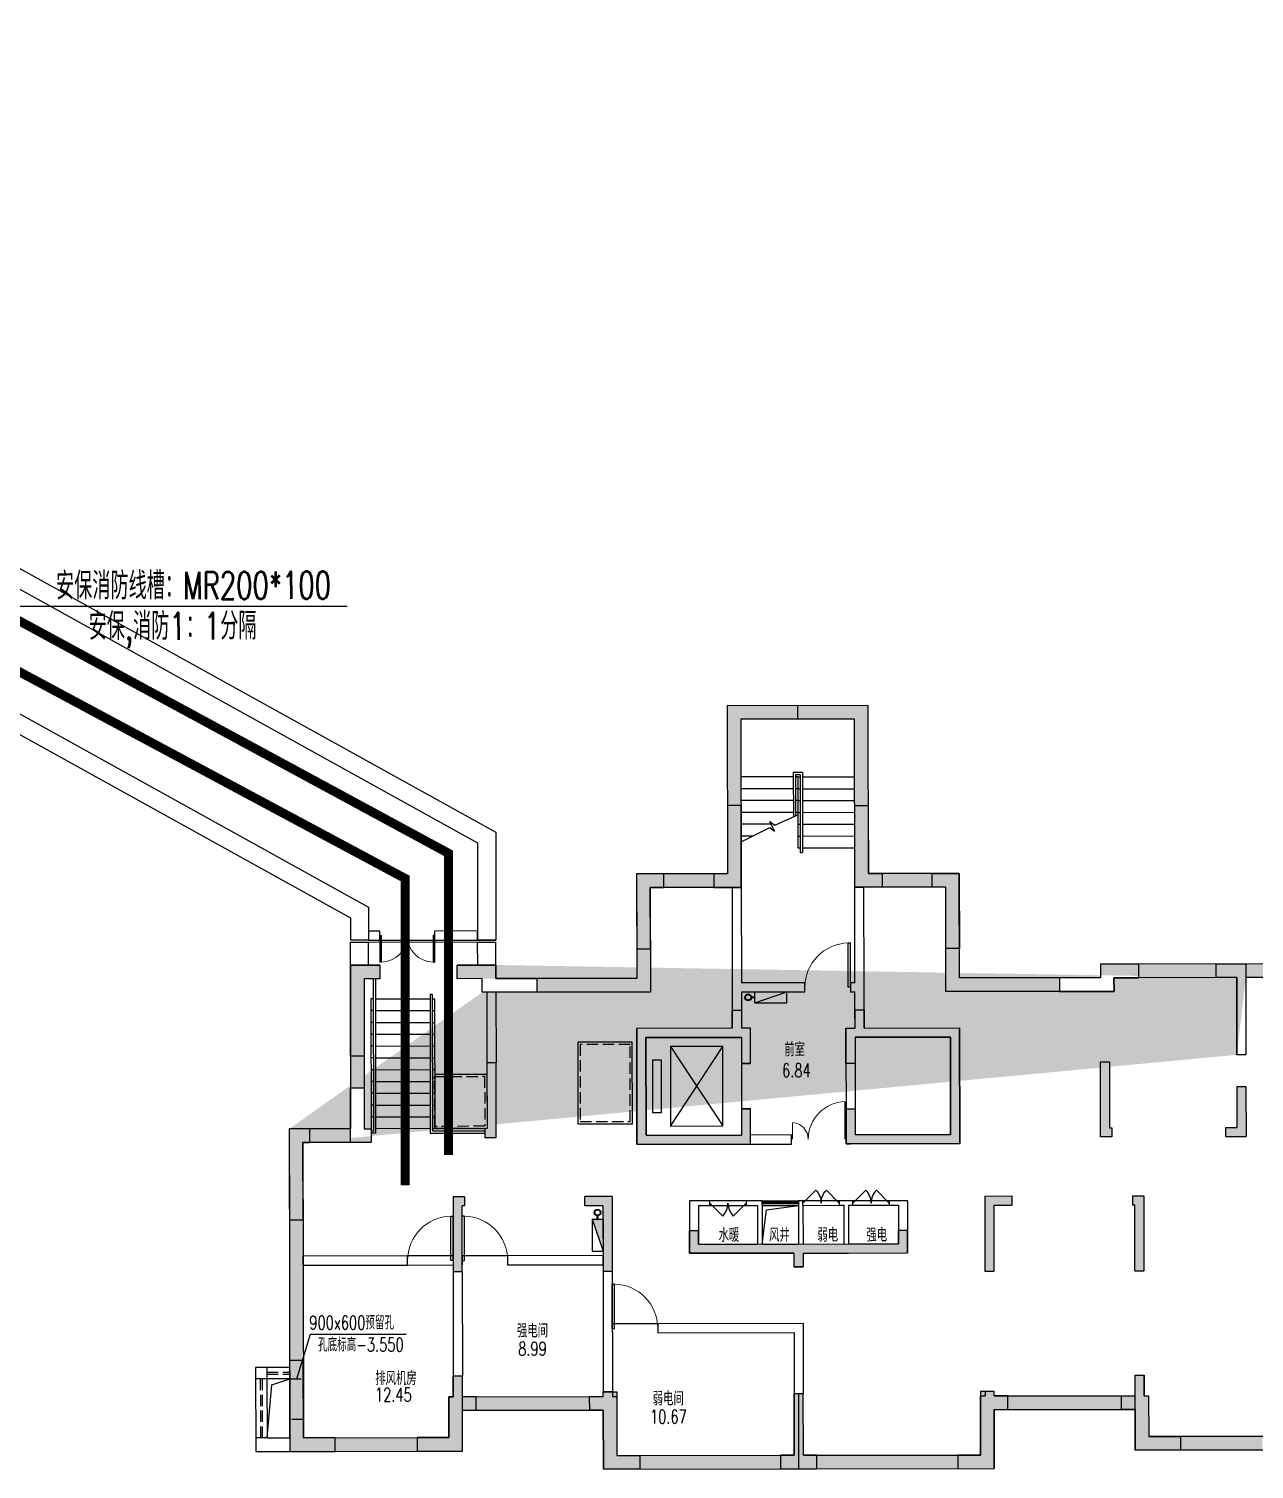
# Model space of a CAD drawing. Extents: x 791398 to 2325386, y -987887 to -518217.
# Drawn here: x 1653975 to 1680936, y -870595 to -838893 of the extents above; entities that cross this region are included whole.
import ezdxf
from ezdxf.enums import TextEntityAlignment as Align

# ---------------------------------------------------------------- set-up
doc = ezdxf.new("R2010")
doc.units = 0
doc.header["$LTSCALE"] = 1000
doc.header["$MEASUREMENT"] = 0
for name, pattern in [('BORDER', [1.75, 0.5, -0.25, 0.5, -0.25, 0, -0.25]), ('DASH', [0.35, 0.25, -0.1]), ('DASHEDX2', [1.5, 1, -0.5])]:
    doc.linetypes.add(name, pattern=pattern)
for name, color, linetype in [('JPS-X', 1, 'BORDER'), ('JPS-XHS', 7, 'Continuous'), ('LVTRY', 6, 'Continuous'), ('PUB_DIM', 3, 'Continuous'), ('RD-text', 4, 'Continuous'), ('solid', 253, 'Continuous'), ('SPACE', 7, 'Continuous'), ('STAIR', 9, 'Continuous'), ('TEXT', 7, 'Continuous'), ('WALL', 8, 'Continuous'), ('wall-jg', 1, 'Continuous'), ('WINDOW', 8, 'Continuous')]:
    doc.layers.add(name, color=color, linetype=linetype)
doc.layers.add('RD-line', color=2, linetype='Continuous', lineweight=0)
doc.styles.add('_TCH_SPACE', font='SIMPLEX', dxfattribs={"bigfont": 'GBCBIG'})
doc.styles.add('_TEL_DIM', font='SIMPLEX', dxfattribs={"width": 0.8, "height": 3.5, "bigfont": 'HZTXT'})
doc.styles.add('FS2', font='tjromans.shx', dxfattribs={"width": 0.8, "bigfont": 'tjhztxt.shx'})
doc.styles.add('TEXT', font='tjromans.shx', dxfattribs={"width": 0.8, "height": 400, "bigfont": 'tjhztxt.shx'})
doc.linetypes.add('TD', pattern='A,2.8,-0.1,["C",_TEL_DIM,S=0.07,R=0,X=0,Y=-0.12],-0.25', length=3.15)

# ---------------------------------------------------------------- blocks, each defined once
blk = doc.blocks.new('FF')
at = {"linetype": 'Continuous'}
for radius in [75, 60]:
    blk.add_circle((0, 0), radius, dxfattribs=at)
blk = doc.blocks.new('DXHS')
at = {"layer": 'JPS-XHS'}
blk.add_hatch(color=256, dxfattribs=at).paths.add_polyline_path([(-350, 240), (-350, 0), (350, 0)])
at = {"layer": 'JPS-XHS', "linetype": 'Continuous'}
for p, q in [((-350, 240), (-350, 0)), ((-350, 240), (350, 240)), ((-350, 0), (350, 0)), ((350, 240), (350, 0))]:
    blk.add_line(p, q, dxfattribs=at)
at = {"layer": 'JPS-XHS'}
blk.add_line((-350, 240), (350, 0), dxfattribs=at)
blk = doc.blocks.new('$DorLib2D$00000001')
for p, q in [((0.45, 0.975), (0.5, 0.975)), ((0.45, 0), (0.45, 0.975)), ((0.5, 0), (0.5, 0.975)), ((0.5, 0), (0.45, 0))]:
    blk.add_line(p, q)
at = {"lineweight": 13}
blk.add_arc((0.475, 0), 0.975, 91.4693, 180, dxfattribs=at)
blk = doc.blocks.new('$DorLib2D$00000116')
at = {"color": 0}
for p, q in [((-0.5, 0), (-0.146, 0.354)), ((0.5, 0), (0.146, 0.354))]:
    blk.add_line(p, q, dxfattribs=at)
for centre, start, end in [((-0.5, 0), 0, 45), ((0.5, 0), 135, 180)]:
    blk.add_arc(centre, 0.5, start, end, dxfattribs=at)
blk = doc.blocks.new('$WINLIB2D$00000001')
for p, q in [((-0.5, 0.5), (0.5, 0.5)), ((-0.5, 0.5), (-0.5, -0.5)), ((0.5, -0.5), (0.5, 0.5)), ((0.5, 0.167), (-0.5, 0.167)), ((0.5, -0.167), (-0.5, -0.167)), ((-0.5, -0.5), (0.5, -0.5))]:
    blk.add_line(p, q)
blk = doc.blocks.new('$DorLib2D$00000002')
for p, q in [((-0.5, 0), (-0.5, 0.4875)), ((-0.475, 0.4875), (-0.5, 0.4875)), ((-0.475, 0), (-0.475, 0.4875)), ((0.475, 0), (0.475, 0.4875)), ((0.475, 0.4875), (0.5, 0.4875)), ((0.5, 0), (0.5, 0.4875)), ((-0.5, 0), (-0.475, 0)), ((0.5, 0), (0.475, 0))]:
    blk.add_line(p, q)
at = {"lineweight": 13}
for centre, start, end in [((-0.4875, 0), 0, 88.53072), ((0.4875, 0), 91.46928, 180)]:
    blk.add_arc(centre, 0.4875, start, end, dxfattribs=at)
blk = doc.blocks.new('$DorLib2D$00000025')
at = {"const_width": 0.02}
for points in [[(0.481, -0.001), (0.481, 0.691)], [(-0.481, 0.001), (-0.481, 0.308)]]:
    blk.add_lwpolyline(points, dxfattribs=at)
at = {"lineweight": 13}
for centre, radius, start, end in [((0.505, -0.002), 0.699, 91.9397, 179.7238), ((-0.501, 0.003), 0.307, 359.7899, 85.7508)]:
    blk.add_arc(centre, radius, start, end, dxfattribs=at)

msp = doc.modelspace()

# ---------------------------------------------------------------- hatches: boundary and pattern name
at = {"layer": 'solid'}
h = msp.add_hatch(color=256, dxfattribs=at)
h.paths.add_polyline_path([(1669343, -853791), (1669346, -855991), (1669646, -855990), (1669643, -854090), (1670893, -854089), (1670893, -853789)])
h.paths.add_polyline_path([(1672443, -853787), (1670893, -853789), (1670893, -854089), (1672143, -854087), (1672146, -855987), (1672446, -855987)])
h = msp.add_hatch(color=256, dxfattribs=at)
h.paths.add_polyline_path([(1661051, -859503), (1661701, -859502), (1661701, -859802), (1661351, -859802), (1661354, -861502), (1661054, -861503)])
h.paths.add_polyline_path([(1661356, -863102), (1661506, -863102), (1661506, -863402), (1661056, -863403), (1661055, -862203), (1661355, -862202)], flags=17)
h.paths.add_polyline_path([(1665151, -859797), (1665152, -860097), (1663952, -860098), (1663951, -859798), (1663401, -859799), (1663401, -859499), (1664251, -859498), (1664251, -859798)])
h.paths.add_polyline_path([(1672749, -857786), (1672149, -857787), (1672146, -856187), (1672146, -856187), (1672146, -855987), (1672446, -855987), (1672448, -857487), (1672748, -857486)])
h.paths.add_polyline_path([(1673848, -857485), (1674448, -857484), (1674450, -859134), (1674150, -859134), (1674149, -857784), (1673849, -857785)])
h.paths.add_polyline_path([(1669049, -857791), (1669649, -857790), (1669646, -856190), (1669646, -856190), (1669646, -855990), (1669346, -855991), (1669348, -857491), (1669048, -857491)])
h.paths.add_polyline_path([(1667948, -857493), (1667348, -857494), (1667350, -859144), (1667650, -859143), (1667649, -857793), (1667949, -857793)])
h.paths.add_polyline_path([(1676651, -859781), (1676652, -860081), (1677852, -860079), (1677851, -859779), (1678401, -859778), (1678401, -859478), (1677551, -859479), (1677551, -859779)])
h.paths.add_polyline_path([(1680751, -859475), (1680754, -861475), (1680554, -861475), (1680551, -859775), (1680101, -859776), (1680101, -859476)])
edge = h.paths.add_edge_path()
edge.add_line((1663952, -860098), (1663951, -859798))
edge.add_line((1664251, -859798), (1664251, -859498))
edge.add_line((1680551, -859775), (1680554, -861475))
edge.add_line((1680751, -859775), (1680754, -861475))
edge.add_line((1680754, -861475), (1680554, -861475))
edge.add_line((1660006, -863404), (1660009, -865104))
edge.add_line((1660009, -865104), (1659709, -865104))
edge.add_line((1659709, -865104), (1659706, -863104))
h = msp.add_hatch(color=256, dxfattribs=at)
h.paths.add_polyline_path([(1665151, -859797), (1665152, -860097), (1667652, -860093), (1667650, -859143), (1667350, -859144), (1667351, -859794)])
h.paths.add_polyline_path([(1669049, -857791), (1669048, -857491), (1667948, -857493), (1667949, -857793)])
h = msp.add_hatch(color=256, dxfattribs=at)
h.paths.add_polyline_path([(1672748, -857486), (1672749, -857786), (1673849, -857785), (1673848, -857485)])
h.paths.add_polyline_path([(1676652, -860081), (1676651, -859781), (1674451, -859784), (1674450, -859134), (1674150, -859134), (1674152, -860084)])
h.paths.add_polyline_path([(1678401, -859478), (1678401, -859778), (1680101, -859776), (1680101, -859476)])
h.paths.add_polyline_path([(1680751, -859475), (1680751, -859775), (1682001, -859773), (1682001, -859473)])
h = msp.add_hatch(color=256, dxfattribs=at)
h.paths.add_polyline_path([(1667353, -860894), (1667356, -863444), (1669856, -863440), (1669855, -862665), (1669655, -862665), (1669656, -863240), (1667556, -863243), (1667553, -861093), (1669653, -861090), (1669654, -861665), (1669854, -861665), (1669853, -860890), (1669653, -860890), (1669652, -860490), (1669452, -860491), (1669453, -860891)])
h.paths.add_polyline_path([(1672152, -860487), (1672153, -860887), (1671953, -860887), (1671954, -861662), (1672154, -861662), (1672153, -861087), (1674253, -861084), (1674256, -863234), (1672156, -863237), (1672155, -862662), (1671955, -862662), (1671956, -863437), (1674456, -863434), (1674453, -860884), (1672353, -860887), (1672352, -860487)])
h = msp.add_hatch(color=256, dxfattribs=at)
h.paths.add_polyline_path([(1659713, -868204), (1660013, -868204), (1660010, -866104), (1660010, -865904), (1660009, -865104), (1659709, -865104)])
h.paths.add_polyline_path([(1660156, -863104), (1660156, -863404), (1661056, -863403), (1661056, -863103)])
h.paths.add_polyline_path([(1661055, -862203), (1661355, -862202), (1661354, -861502), (1661054, -861503)])
for points in [[(1664056, -863098), (1664006, -863098), (1664006, -863298), (1664256, -863298), (1664254, -861648), (1664054, -861648)], [(1677556, -863279), (1677806, -863279), (1677806, -863079), (1677756, -863079), (1677754, -861629), (1677554, -861629)], [(1660006, -863404), (1660156, -863404), (1660156, -863104), (1659706, -863104), (1659709, -865104), (1660009, -865104)], [(1663508, -864799), (1663558, -864799), (1663558, -864599), (1663308, -864599), (1663310, -866249), (1663510, -866249)], [(1666608, -864795), (1666610, -866245), (1666810, -866244), (1666808, -864594), (1666208, -864595), (1666208, -864795)], [(1675010, -866233), (1675210, -866233), (1675208, -864783), (1675608, -864782), (1675608, -864582), (1675008, -864583)], [(1678508, -864578), (1678258, -864578), (1678258, -864778), (1678308, -864778), (1678310, -866228), (1678510, -866228)], [(1668710, -865642), (1668709, -865342), (1668509, -865342), (1668510, -865842), (1670810, -865839), (1670810, -866139), (1671010, -866139), (1671010, -865839), (1673310, -865835), (1673309, -865335), (1673109, -865336), (1673110, -865636)], [(1678514, -868978), (1678614, -868978), (1678615, -869878), (1679315, -869877), (1679316, -870177), (1678316, -870178), (1678315, -869278), (1678015, -869279), (1678014, -868979), (1678314, -868978), (1678314, -868528), (1678514, -868528)], [(1666614, -868995), (1666614, -868895), (1666914, -868894), (1666916, -870294), (1667416, -870294), (1667416, -870594), (1666616, -870595), (1666615, -869295), (1666315, -869295), (1666314, -868995)], [(1671316, -870288), (1671016, -870289), (1671014, -868939), (1670814, -868939), (1670816, -870289), (1670516, -870289), (1670516, -870589), (1671316, -870588)], [(1675214, -868883), (1674914, -868883), (1674916, -870283), (1674416, -870284), (1674416, -870584), (1675216, -870583), (1675215, -869283), (1675515, -869282), (1675514, -868982), (1675214, -868983)]]:
    msp.add_hatch(color=256, dxfattribs=at).paths.add_polyline_path(points)
h = msp.add_hatch(color=256, dxfattribs=at)
h.paths.add_polyline_path([(1680555, -862175), (1680556, -863075), (1680306, -863076), (1680306, -863276), (1680756, -863275), (1680755, -862175)])
h.paths.add_polyline_path([(1681656, -863074), (1681656, -863274), (1681906, -863274), (1681909, -865073), (1682109, -865073), (1682106, -863273), (1682356, -863273), (1682356, -863073)])
h.paths.add_polyline_path([(1683255, -862171), (1683256, -863271), (1683706, -863271), (1683706, -863071), (1683456, -863071), (1683455, -862171)])
h = msp.add_hatch(color=256, dxfattribs=at)
h.paths.add_polyline_path([(1663314, -868999), (1663214, -868999), (1663216, -869899), (1662516, -869900), (1662516, -870200), (1663516, -870199), (1663515, -869299), (1663815, -869299), (1663814, -868999), (1663514, -868999), (1663514, -868549), (1663314, -868549)])
h.paths.add_polyline_path([(1659716, -870204), (1660716, -870203), (1660716, -869903), (1660016, -869904), (1660013, -868204), (1659713, -868204)])
h = msp.add_hatch(color=256, dxfattribs=at)
h.paths.add_polyline_path([(1670516, -870589), (1670516, -870289), (1667416, -870294), (1667416, -870594)])
h.paths.add_polyline_path([(1666315, -869295), (1666314, -868995), (1663814, -868999), (1663815, -869299)])
h.paths.add_polyline_path([(1662516, -870200), (1662516, -869900), (1660716, -869903), (1660716, -870203)])
h = msp.add_hatch(color=256, dxfattribs=at)
h.paths.add_polyline_path([(1679315, -869877), (1679316, -870177), (1681116, -870174), (1681115, -869874)])
h.paths.add_polyline_path([(1675514, -868982), (1675515, -869282), (1678015, -869279), (1678014, -868979)])
h.paths.add_polyline_path([(1674416, -870584), (1674416, -870284), (1671316, -870288), (1671316, -870588)])

# ---------------------------------------------------------------- linework, layer by layer
at = {"layer": 'JPS-X', "const_width": 50}
for points in [[(1669877, -860210), (1669952, -860210)], [(1666489, -865020), (1666489, -865095)]]:
    msp.add_lwpolyline(points, dxfattribs=at)
at = {"layer": 'LVTRY'}
msp.add_lwpolyline([(1670110, -865640), (1670206, -864884), (1670908, -864789)], dxfattribs=at)
at = {"layer": 'PUB_DIM'}
msp.add_lwpolyline([(1659868, -868604), (1660172, -867623), (1662279, -867620)], dxfattribs=at)
at = {"layer": 'RD-line', "const_width": 200}
msp.add_lwpolyline([(1631458, -839843), (1663210, -857040), (1663210, -863683)], dxfattribs=at)
at = {"layer": 'RD-line', "linetype": 'DASHEDX2', "const_width": 200}
msp.add_lwpolyline([(1630575, -840616), (1662255, -857594), (1662255, -864349)], dxfattribs=at)
at = {"layer": 'RD-text'}
msp.add_line((1653161, -851597), (1660978, -851597), dxfattribs=at)
at = {"layer": 'solid'}
for p, q in [((1670893, -854089), (1670893, -853789)), ((1670916, -870589), (1670914, -868939)), ((1663515, -869299), (1663514, -868999)), ((1678315, -869278), (1678314, -868978))]:
    msp.add_line(p, q, dxfattribs=at)
at = {"layer": 'STAIR'}
for p, q in [((1670995, -855259), (1670795, -855259)), ((1670795, -855259), (1670796, -856237)), ((1670995, -855259), (1670998, -857019)), ((1670795, -855359), (1669645, -855360)), ((1670796, -855619), (1669646, -855620)), ((1670945, -855309), (1670845, -855309)), ((1670845, -855309), (1670846, -856214)), ((1670895, -855359), (1670845, -855359)), ((1670896, -855619), (1670846, -855619)), ((1670895, -855359), (1670897, -856919)), ((1670895, -855359), (1670945, -855359)), ((1670895, -855359), (1670896, -856192)), ((1670896, -855619), (1670946, -855619)), ((1670945, -855309), (1670948, -857019)), ((1670995, -855359), (1672145, -855357)), ((1670996, -855619), (1672146, -855617)), ((1670796, -855879), (1669646, -855880)), ((1670896, -855879), (1670846, -855879)), ((1670896, -855879), (1670946, -855879)), ((1670996, -855879), (1672146, -855877)), ((1670796, -856139), (1669646, -856140)), ((1670386, -856418), (1670896, -856192)), ((1670896, -856139), (1670846, -856139)), ((1670896, -856139), (1670946, -856139)), ((1670996, -856139), (1672146, -856137)), ((1670310, -856400), (1669647, -856400)), ((1669647, -856787), (1670278, -856471)), ((1670278, -856471), (1670385, -856552)), ((1670385, -856552), (1670279, -856337)), ((1670279, -856337), (1670386, -856418)), ((1670897, -856399), (1670947, -856399)), ((1670997, -856399), (1672147, -856397)), ((1669900, -856660), (1669647, -856660)), ((1670897, -856659), (1670947, -856659)), ((1670997, -856659), (1672147, -856657)), ((1670897, -856919), (1670947, -856919)), ((1670948, -857019), (1670998, -857019)), ((1670997, -856919), (1672147, -856917)), ((1661450, -858952), (1663850, -858949)), ((1663850, -858999), (1661450, -859002)), ((1661552, -860502), (1661502, -860502)), ((1661602, -860502), (1662802, -860500)), ((1662852, -860500), (1662902, -860500)), ((1661553, -860762), (1661503, -860762)), ((1661603, -860762), (1662803, -860760)), ((1662853, -860760), (1662903, -860760)), ((1661553, -861022), (1661503, -861022)), ((1661553, -861282), (1661503, -861282)), ((1661603, -861022), (1662803, -861020)), ((1661603, -861282), (1662803, -861280)), ((1662853, -861020), (1662903, -861020)), ((1662853, -861280), (1662903, -861280)), ((1668094, -861293), (1669246, -863041)), ((1668096, -863043), (1669244, -861291)), ((1661554, -861542), (1661504, -861542)), ((1661604, -861542), (1662804, -861540)), ((1662854, -861540), (1662904, -861540)), ((1661554, -861802), (1661504, -861802)), ((1661604, -861802), (1662804, -861800)), ((1662854, -861800), (1662904, -861800)), ((1669654, -861665), (1669655, -862665)), ((1661555, -862062), (1661505, -862062)), ((1661605, -862062), (1662805, -862060)), ((1662855, -862060), (1662905, -862060)), ((1661555, -862322), (1661505, -862322)), ((1661555, -862582), (1661505, -862582)), ((1661605, -862322), (1662805, -862320)), ((1661605, -862582), (1662805, -862580)), ((1662855, -862320), (1662905, -862320)), ((1662855, -862580), (1662905, -862580)), ((1661556, -862842), (1661506, -862842)), ((1661606, -862842), (1662806, -862840)), ((1662856, -862840), (1662906, -862840)), ((1662806, -863100), (1661606, -863102)), ((1662906, -863100), (1662856, -863100)), ((1669758, -864690), (1668958, -864691)), ((1668958, -864791), (1669758, -864790)), ((1671808, -864687), (1671008, -864689)), ((1671008, -864789), (1671808, -864787)), ((1672908, -864686), (1672108, -864687)), ((1672108, -864787), (1672908, -864786)), ((1663310, -865899), (1662310, -865901)), ((1664510, -865898), (1663510, -865899)), ((1662310, -866101), (1663310, -866099)), ((1667812, -867393), (1666812, -867394))]:
    msp.add_line(p, q, dxfattribs=at)
for points in [[(1661551, -859802), (1661556, -863152), (1661506, -863152)], [(1661601, -859802), (1661606, -863202), (1661506, -863202)], [(1661552, -860242), (1661502, -860242), (1661506, -863102), (1661506, -863102)], [(1661602, -860242), (1662802, -860240)], [(1662802, -860140), (1662852, -860140), (1662856, -863150), (1664006, -863148)], [(1662802, -860140), (1662806, -863200), (1664006, -863198)], [(1662852, -860240), (1662902, -860240), (1662906, -863100), (1664006, -863098)], [(1662904, -861900), (1664054, -861898), (1664056, -863098), (1662906, -863100)], [(1659216, -869905), (1659319, -868740), (1659714, -868604)]]:
    msp.add_lwpolyline(points, dxfattribs=at)
for points in [[(1666056, -862996), (1667256, -862994), (1667253, -861194), (1666053, -861196)], [(1669246, -863041), (1669244, -861291), (1668094, -861293), (1668096, -863043)], [(1667896, -862743), (1667894, -861593), (1667694, -861593), (1667696, -862743)]]:
    msp.add_lwpolyline(points, close=True, dxfattribs=at)
at = {"layer": 'STAIR', "linetype": 'DASH'}
for points in [[(1666106, -862945), (1667206, -862944), (1667203, -861244), (1666103, -861245)], [(1664004, -861948), (1664006, -863048), (1662906, -863050), (1662904, -861950)], [(1660014, -868604), (1660015, -869504), (1659715, -869504), (1659714, -868604)]]:
    msp.add_lwpolyline(points, close=True, dxfattribs=at)
at = {"layer": 'WALL'}
for p, q in [((1632335, -838893), (1664247, -856573)), ((1631982, -839155), (1663847, -856809)), ((1634431, -843255), (1661449, -858224)), ((1634237, -843605), (1661050, -858460)), ((1664247, -856573), (1664250, -858948)), ((1663847, -856809), (1663850, -858949)), ((1669649, -857790), (1669449, -857791)), ((1669449, -857791), (1669452, -859991)), ((1669649, -857790), (1669652, -859890)), ((1672152, -859887), (1672149, -857787)), ((1672149, -857787), (1672349, -857787)), ((1672352, -859987), (1672349, -857787)), ((1661050, -858460), (1661050, -858953)), ((1661449, -858224), (1661450, -858952)), ((1661700, -858752), (1661450, -858752)), ((1661450, -858752), (1661450, -858952)), ((1661700, -858952), (1661700, -858752)), ((1663850, -858749), (1662900, -858750)), ((1662900, -858750), (1662900, -858950)), ((1663850, -858949), (1663850, -858749)), ((1661450, -858952), (1661050, -858953)), ((1661450, -858952), (1661700, -858952)), ((1662900, -858950), (1663850, -858949)), ((1664250, -858948), (1663850, -858949)), ((1669452, -859991), (1669453, -860891)), ((1671052, -859889), (1669652, -859890)), ((1671052, -860089), (1671052, -859889)), ((1672152, -859887), (1672052, -859887)), ((1672052, -859887), (1672052, -860087)), ((1672353, -860887), (1672352, -859987)), ((1664052, -860098), (1664054, -861648)), ((1664252, -860098), (1664052, -860098)), ((1664252, -860098), (1664254, -861648)), ((1669652, -860090), (1671052, -860089)), ((1669652, -860090), (1669653, -860890)), ((1672052, -860087), (1672152, -860087)), ((1672153, -860887), (1672152, -860087)), ((1669453, -860891), (1667353, -860894)), ((1667353, -860894), (1667356, -863444)), ((1669853, -860890), (1669653, -860890)), ((1669854, -861665), (1669853, -860890)), ((1671953, -860887), (1671956, -863237)), ((1671953, -860887), (1672153, -860887)), ((1672353, -860887), (1674453, -860884)), ((1674453, -860884), (1674456, -863434)), ((1669553, -861091), (1667553, -861093)), ((1667553, -861093), (1667556, -863243)), ((1669653, -861090), (1669553, -861091)), ((1669653, -861090), (1669654, -861665)), ((1672153, -861087), (1672156, -863237)), ((1672153, -861087), (1672253, -861087)), ((1672253, -861087), (1674253, -861084)), ((1674253, -861084), (1674256, -863234)), ((1664254, -861648), (1664054, -861648)), ((1669654, -861665), (1669854, -861665)), ((1669855, -862665), (1669655, -862665)), ((1669655, -862665), (1669656, -863240)), ((1669856, -863240), (1669855, -862665)), ((1674256, -863234), (1672156, -863237)), ((1667356, -863444), (1669764, -863440)), ((1667556, -863243), (1669656, -863240)), ((1669756, -863440), (1670756, -863439)), ((1670756, -863239), (1669856, -863240)), ((1670756, -863439), (1670756, -863239)), ((1671956, -863237), (1671956, -863437)), ((1671956, -863437), (1672056, -863437)), ((1674456, -863434), (1672049, -863437)), ((1668958, -864691), (1668508, -864692)), ((1668508, -864692), (1668510, -865842)), ((1668708, -864792), (1668958, -864791)), ((1668708, -864792), (1668710, -865642)), ((1668958, -864791), (1668958, -864691)), ((1670108, -864690), (1669758, -864690)), ((1669758, -864690), (1669758, -864790)), ((1669758, -864790), (1670008, -864790)), ((1670008, -864790), (1670010, -865640)), ((1670108, -864790), (1670108, -864690)), ((1670108, -864790), (1670110, -865640)), ((1671008, -864689), (1670908, -864689)), ((1670908, -864689), (1670908, -864789)), ((1670908, -864789), (1670910, -865639)), ((1671008, -864789), (1671008, -864689)), ((1671008, -864789), (1671010, -865639)), ((1672008, -864687), (1671808, -864687)), ((1671808, -864687), (1671808, -864787)), ((1671808, -864787), (1671908, -864787)), ((1671908, -864787), (1671910, -865637)), ((1672108, -864687), (1672008, -864687)), ((1672008, -864787), (1672010, -865637)), ((1672008, -864787), (1672108, -864787)), ((1672108, -864787), (1672108, -864687)), ((1673308, -864685), (1672908, -864686)), ((1672908, -864686), (1672908, -864786)), ((1672908, -864786), (1673108, -864786)), ((1673108, -864786), (1673110, -865636)), ((1673308, -864685), (1673310, -865835)), ((1668710, -865642), (1670010, -865640)), ((1670110, -865640), (1670910, -865639)), ((1670910, -865639), (1670910, -865639)), ((1671010, -865639), (1671910, -865637)), ((1672010, -865637), (1673110, -865636)), ((1662310, -865901), (1660010, -865904)), ((1660010, -865904), (1660010, -866104)), ((1662310, -866101), (1662310, -865901)), ((1663310, -865899), (1663310, -866099)), ((1663510, -865899), (1663510, -866099)), ((1666610, -865895), (1664510, -865898)), ((1664510, -865898), (1664510, -866098)), ((1666610, -866095), (1666610, -865895)), ((1668510, -865842), (1670110, -865840)), ((1670110, -865840), (1670810, -865839)), ((1670810, -865839), (1670810, -866139)), ((1671010, -865839), (1672010, -865837)), ((1671010, -865839), (1671010, -866139)), ((1671010, -865839), (1671010, -865839)), ((1672010, -865837), (1673310, -865835)), ((1660010, -866104), (1662310, -866101)), ((1663310, -866249), (1663314, -868549)), ((1663510, -866249), (1663310, -866249)), ((1663510, -866249), (1663514, -868549)), ((1664510, -866098), (1666610, -866095)), ((1666810, -866244), (1666610, -866245)), ((1666610, -866245), (1666614, -868895)), ((1666810, -866244), (1666814, -868894)), ((1671010, -866139), (1670810, -866139)), ((1666812, -867394), (1666812, -867594)), ((1671012, -867389), (1667812, -867393)), ((1667812, -867393), (1667812, -867593)), ((1667812, -867593), (1670812, -867589)), ((1670812, -867589), (1670814, -868939)), ((1671012, -867389), (1671014, -868939)), ((1663514, -868549), (1663314, -868549)), ((1666814, -868894), (1666614, -868895)), ((1671014, -868939), (1670814, -868939))]:
    msp.add_line(p, q, dxfattribs=at)
msp.add_lwpolyline([(1659713, -868354), (1658963, -868355), (1658966, -870205), (1659716, -870204)], dxfattribs=at)
msp.add_lwpolyline([(1659716, -869904), (1659714, -868604), (1659214, -868605), (1659216, -869905)], close=True, dxfattribs=at)
at = {"layer": 'wall-jg'}
for p, q in [((1672443, -853787), (1669343, -853791)), ((1669343, -853791), (1669348, -857491)), ((1672448, -857487), (1672443, -853787)), ((1672143, -854087), (1669643, -854090)), ((1669643, -854090), (1669649, -857790)), ((1672149, -857787), (1672143, -854087)), ((1669348, -857491), (1667348, -857494)), ((1667348, -857494), (1667351, -859794)), ((1674448, -857484), (1672448, -857487)), ((1674451, -859784), (1674448, -857484)), ((1669649, -857790), (1667649, -857793)), ((1667649, -857793), (1667652, -860093)), ((1674149, -857784), (1672149, -857787)), ((1674152, -860084), (1674149, -857784)), ((1661450, -858952), (1661050, -858953)), ((1661450, -859002), (1661050, -859003)), ((1661051, -859503), (1661050, -859003)), ((1661451, -859502), (1661450, -859002)), ((1663850, -858949), (1664250, -858948)), ((1663850, -858999), (1664250, -858998)), ((1663851, -859499), (1663850, -858999)), ((1664251, -859498), (1664250, -858998)), ((1661701, -859502), (1661051, -859503)), ((1661051, -859503), (1661056, -863103)), ((1661701, -859502), (1661451, -859502)), ((1664251, -859498), (1663401, -859499)), ((1663851, -859499), (1663401, -859499)), ((1664251, -859798), (1664251, -859498)), ((1664251, -859798), (1664251, -859498)), ((1682001, -859473), (1677551, -859479)), ((1677551, -859479), (1677551, -859779)), ((1661351, -859802), (1661356, -863102)), ((1661701, -859802), (1661351, -859802)), ((1663951, -859798), (1663401, -859799)), ((1663952, -860098), (1663951, -859798)), ((1663952, -860098), (1663951, -859798)), ((1667351, -859794), (1664251, -859798)), ((1677551, -859779), (1674451, -859784)), ((1680551, -859775), (1677851, -859779)), ((1677851, -859779), (1677852, -860079)), ((1680551, -859775), (1680554, -861475)), ((1680551, -859775), (1680554, -861475)), ((1682001, -859773), (1680751, -859775)), ((1680751, -859775), (1680754, -861475)), ((1680751, -859775), (1680754, -861475)), ((1667652, -860093), (1663952, -860098)), ((1677852, -860079), (1674152, -860084)), ((1669452, -860491), (1669652, -860490)), ((1669453, -860891), (1669452, -860491)), ((1669652, -860490), (1669653, -860890)), ((1672153, -860887), (1672152, -860487)), ((1672152, -860487), (1672352, -860487)), ((1672352, -860487), (1672353, -860887)), ((1669453, -860891), (1667353, -860894)), ((1667356, -863444), (1667353, -860894)), ((1669853, -860890), (1669653, -860890)), ((1669854, -861665), (1669853, -860890)), ((1671954, -861662), (1671953, -860887)), ((1671953, -860887), (1672153, -860887)), ((1672353, -860887), (1674453, -860884)), ((1674456, -863434), (1674453, -860884)), ((1667553, -861093), (1669653, -861090)), ((1667556, -863243), (1667553, -861093)), ((1669653, -861090), (1669654, -861665)), ((1674253, -861084), (1672153, -861087)), ((1672153, -861087), (1672154, -861662)), ((1674256, -863234), (1674253, -861084)), ((1664254, -861648), (1664054, -861648)), ((1664054, -861648), (1664056, -863098)), ((1664256, -863298), (1664254, -861648)), ((1677556, -863279), (1677554, -861629)), ((1677554, -861629), (1677754, -861629)), ((1677754, -861629), (1677756, -863079)), ((1680754, -861475), (1680554, -861475)), ((1669854, -861665), (1669654, -861665)), ((1671954, -861662), (1672154, -861662)), ((1680555, -862175), (1680556, -863075)), ((1680555, -862175), (1680755, -862175)), ((1680755, -862175), (1680756, -863275)), ((1669655, -862665), (1669656, -863240)), ((1669855, -862665), (1669655, -862665)), ((1669856, -863440), (1669855, -862665)), ((1671956, -863437), (1671955, -862662)), ((1671955, -862662), (1672155, -862662)), ((1672155, -862662), (1672156, -863237)), ((1661056, -863103), (1659706, -863104)), ((1659706, -863104), (1659716, -870204)), ((1664006, -863098), (1664006, -863298)), ((1664056, -863098), (1664006, -863098)), ((1674256, -863234), (1672156, -863237)), ((1677756, -863079), (1677806, -863079)), ((1677806, -863079), (1677806, -863279)), ((1680306, -863076), (1680556, -863075)), ((1680306, -863076), (1680306, -863276)), ((1661356, -863402), (1660006, -863404)), ((1660006, -863404), (1660010, -865904)), ((1664006, -863298), (1664256, -863298)), ((1667356, -863444), (1669856, -863440)), ((1667556, -863243), (1669656, -863240)), ((1674456, -863434), (1671956, -863437)), ((1677806, -863279), (1677556, -863279)), ((1680306, -863276), (1680756, -863275)), ((1663558, -864599), (1663308, -864599)), ((1663308, -864599), (1663310, -866249)), ((1663510, -866249), (1663508, -864799)), ((1663558, -864799), (1663508, -864799)), ((1663558, -864599), (1663558, -864799)), ((1666808, -864594), (1666208, -864595)), ((1666208, -864795), (1666208, -864595)), ((1666608, -864795), (1666208, -864795)), ((1666608, -864795), (1666610, -866245)), ((1666808, -864594), (1666810, -866244)), ((1675008, -864583), (1675608, -864582)), ((1675008, -864583), (1675010, -866233)), ((1675208, -864783), (1675608, -864782)), ((1675208, -864783), (1675210, -866233)), ((1675608, -864782), (1675608, -864582)), ((1678258, -864578), (1678508, -864578)), ((1678258, -864578), (1678258, -864778)), ((1678258, -864778), (1678308, -864778)), ((1678310, -866228), (1678308, -864778)), ((1678508, -864578), (1678510, -866228)), ((1668509, -865342), (1668709, -865342)), ((1668510, -865842), (1668509, -865342)), ((1668710, -865642), (1668709, -865342)), ((1673109, -865336), (1673309, -865335)), ((1673110, -865636), (1673109, -865336)), ((1673310, -865835), (1673309, -865335)), ((1668710, -865642), (1673110, -865636)), ((1660010, -865904), (1660010, -865904)), ((1660010, -866104), (1660010, -865904)), ((1670810, -865839), (1668510, -865842)), ((1670810, -865839), (1670810, -866139)), ((1671010, -865839), (1673310, -865835)), ((1671010, -865839), (1671010, -866139)), ((1660010, -866104), (1660010, -866104)), ((1660010, -866104), (1660016, -869904)), ((1663510, -866249), (1663310, -866249)), ((1666810, -866244), (1666610, -866245)), ((1670810, -866139), (1671010, -866139)), ((1675010, -866233), (1675210, -866233)), ((1678310, -866228), (1678510, -866228)), ((1663514, -868549), (1663314, -868549)), ((1663314, -868999), (1663314, -868549)), ((1663514, -868999), (1663514, -868549)), ((1678314, -868528), (1678514, -868528)), ((1678314, -868978), (1678314, -868528)), ((1678514, -868978), (1678514, -868528)), ((1671014, -868939), (1670814, -868939)), ((1670816, -870289), (1670814, -868939)), ((1671016, -870289), (1671014, -868939)), ((1663216, -869899), (1663214, -868999)), ((1663214, -868999), (1663314, -868999)), ((1663514, -868999), (1666614, -868995)), ((1666814, -868994), (1666914, -868994)), ((1666914, -868994), (1666916, -870294)), ((1674916, -870283), (1674914, -868983)), ((1674914, -868983), (1675014, -868983)), ((1675214, -868983), (1678314, -868978)), ((1678514, -868978), (1678614, -868978)), ((1678614, -868978), (1678615, -869878)), ((1663515, -869299), (1666615, -869295)), ((1663516, -870199), (1663515, -869299)), ((1666615, -869295), (1666616, -870595)), ((1675215, -869283), (1678315, -869278)), ((1675215, -869283), (1675216, -870583)), ((1678315, -869278), (1678316, -870178)), ((1681915, -869873), (1678615, -869878)), ((1659716, -870204), (1663516, -870199)), ((1660016, -869904), (1663216, -869899)), ((1682016, -870173), (1678316, -870178)), ((1666916, -870294), (1670816, -870289)), ((1671016, -870289), (1674916, -870283)), ((1666616, -870595), (1675216, -870583))]:
    msp.add_line(p, q, dxfattribs=at)
for points in [[(1669049, -857791), (1669649, -857790), (1669646, -856190), (1669646, -856190), (1669646, -855990), (1669346, -855991), (1669348, -857491), (1669048, -857491)], [(1672749, -857786), (1672149, -857787), (1672146, -856187), (1672146, -856187), (1672146, -855987), (1672446, -855987), (1672448, -857487), (1672748, -857486)], [(1661051, -859503), (1661701, -859502), (1661701, -859802), (1661351, -859802), (1661354, -861502), (1661054, -861503)], [(1665151, -859797), (1665152, -860097), (1663952, -860098), (1663951, -859798), (1663401, -859799), (1663401, -859499), (1664251, -859498), (1664251, -859798)], [(1676651, -859781), (1676652, -860081), (1677852, -860079), (1677851, -859779), (1678401, -859778), (1678401, -859478), (1677551, -859479), (1677551, -859779)], [(1661356, -863102), (1661506, -863102), (1661506, -863402), (1661056, -863403), (1661055, -862203), (1661355, -862202)]]:
    msp.add_lwpolyline(points, close=True, dxfattribs=at)
for points in [[(1667948, -857493), (1667348, -857494), (1667350, -859144), (1667650, -859143), (1667649, -857793), (1667949, -857793), (1667948, -857493)], [(1673848, -857485), (1674448, -857484), (1674450, -859134), (1674150, -859134), (1674149, -857784), (1673849, -857785), (1673848, -857485)], [(1680751, -859475), (1680754, -861475), (1680554, -861475), (1680551, -859775), (1680101, -859776), (1680101, -859476), (1680751, -859475)], [(1660006, -863404), (1660156, -863404), (1660156, -863104), (1659706, -863104), (1659709, -865104), (1660009, -865104), (1660006, -863404)], [(1661356, -863102), (1661506, -863102), (1661506, -863402), (1661356, -863402)], [(1659716, -870204), (1660716, -870203), (1660716, -869903), (1660016, -869904), (1660013, -868204), (1659713, -868204), (1659716, -870204)], [(1663314, -868999), (1663214, -868999), (1663216, -869899), (1662516, -869900), (1662516, -870200), (1663516, -870199), (1663515, -869299), (1663815, -869299), (1663814, -868999), (1663514, -868999), (1663514, -868549), (1663314, -868549), (1663314, -868999)], [(1678514, -868978), (1678614, -868978), (1678615, -869878), (1679315, -869877), (1679316, -870177), (1678316, -870178), (1678315, -869278), (1678015, -869279), (1678014, -868979), (1678314, -868978), (1678314, -868528), (1678514, -868528), (1678514, -868978)], [(1666614, -868995), (1666614, -868895), (1666914, -868894), (1666916, -870294), (1667416, -870294), (1667416, -870594), (1666616, -870595), (1666615, -869295), (1666315, -869295), (1666314, -868995), (1666614, -868995)], [(1666614, -868995), (1666614, -868895), (1666814, -868894), (1666814, -868994)], [(1671316, -870288), (1671016, -870289), (1671014, -868939), (1670814, -868939), (1670816, -870289), (1670516, -870289), (1670516, -870589), (1671316, -870588), (1671316, -870288)], [(1675214, -868883), (1674914, -868883), (1674916, -870283), (1674416, -870284), (1674416, -870584), (1675216, -870583), (1675215, -869283), (1675515, -869282), (1675514, -868982), (1675214, -868983), (1675214, -868883)], [(1675214, -868983), (1675214, -868883), (1675014, -868883), (1675014, -868983)]]:
    msp.add_lwpolyline(points, dxfattribs=at)
at = {"layer": 'WINDOW', "linetype": 'DASH'}
for p, q in [((1669854, -861665), (1669654, -861665)), ((1669655, -862665), (1669855, -862665)), ((1659214, -868605), (1658964, -868605)), ((1659068, -868605), (1659070, -869905)), ((1659110, -868605), (1659111, -869905)), ((1659213, -868355), (1659214, -868605)), ((1659213, -868459), (1659713, -868459)), ((1659214, -868501), (1659714, -868500)), ((1659713, -868354), (1659714, -868604)), ((1659216, -869905), (1658966, -869905))]:
    msp.add_line(p, q, dxfattribs=at)

# ---------------------------------------------------------------- block references
at = {"layer": 'JPS-X'}
for p, rotation in [((1669802, -860210), 0.08008398294277946), ((1666489, -864945), 270.0800839829428)]:
    msp.add_blockref('FF', p, dxfattribs=dict(at, rotation=rotation))
at = {"layer": 'JPS-XHS', "xscale": -1}
for p, rotation in [((1670302, -860090), 180.0800839829428), ((1666609, -865445), 90.0800839829428)]:
    msp.add_blockref('DXHS', p, dxfattribs=dict(at, rotation=rotation))
at = {"layer": 'WINDOW'}
for name, p, xscale, yscale, zscale, rotation in [('$DorLib2D$00000002', (1662300, -858851), 1200, 1200, 1200, 180.080083983864), ('$DorLib2D$00000001', (1671552, -859988), -1000, -1000, -1000, 180.080083982938), ('$DorLib2D$00000025', (1671356, -863338), -1200, -1200, -1200, 180.0800839829377), ('$DorLib2D$00000116', (1671408, -864738), -800, 800, -800, 0.08008398294194889), ('$DorLib2D$00000116', (1672508, -864737), 800, 800, 800, 0.0800839829386791), ('$DorLib2D$00000116', (1669358, -864741), -800, -800, -800, 0.08008398294192405), ('$WINLIB2D$00000001', (1670508, -864739), 800, -100, 800, 0.080083982933043), ('$DorLib2D$00000001', (1662810, -866000), -1000, -1000, -1000, 180.0800839829345), ('$DorLib2D$00000001', (1664010, -865998), 1000, -1000, 1000, 180.0800839814342), ('$DorLib2D$00000001', (1667312, -867494), 1000, -1000, 1000, 180.080083981589)]:
    msp.add_blockref(name, p, dxfattribs=dict(at, xscale=xscale, yscale=yscale, zscale=zscale, rotation=rotation))

# ---------------------------------------------------------------- texts
at = {"layer": 'RD-text', "linetype": 'TD', "style": 'FS2', "width": 0.7}
for s, p in [('安保消防线槽：MR200*100', (1657600, -851446)), ('安保,消防1：1分隔', (1657138, -852339))]:
    msp.add_text(s, height=600, rotation=0.1611, dxfattribs=at).set_placement(p, align=Align.CENTER)
at = {"layer": 'SPACE', "style": '_TCH_SPACE'}
for s, height, width, p in [('6.84', 297.5, 0.705882, (1670549, -861967)), ('900x600预留孔', 300, 0.7, (1660147, -867522)), ('孔底标高-3.550', 300, 0.7, (1660338, -868005)), ('8.99', 297.5, 0.705882, (1664741, -868093)), ('12.45', 297.5, 0.705882, (1661591, -869104)), ('10.67', 297.5, 0.705882, (1667642, -869588))]:
    msp.add_text(s, height=height, rotation=0.0801, dxfattribs=dict(at, width=width)).set_placement(p)
at = {"layer": 'TEXT', "style": 'TEXT', "width": 0.8}
for s, p in [('前室', (1670598, -861507)), ('水暖', (1669151, -865592)), ('风井', (1670260, -865591)), ('弱电', (1671325, -865589)), ('强电', (1672403, -865588)), ('强电间', (1664716, -867698)), ('排风机房', (1661598, -868745)), ('弱电间', (1667702, -869193))]:
    msp.add_text(s, height=300, rotation=0.0801, dxfattribs=at).set_placement(p)

doc.saveas('drawing.dxf')
